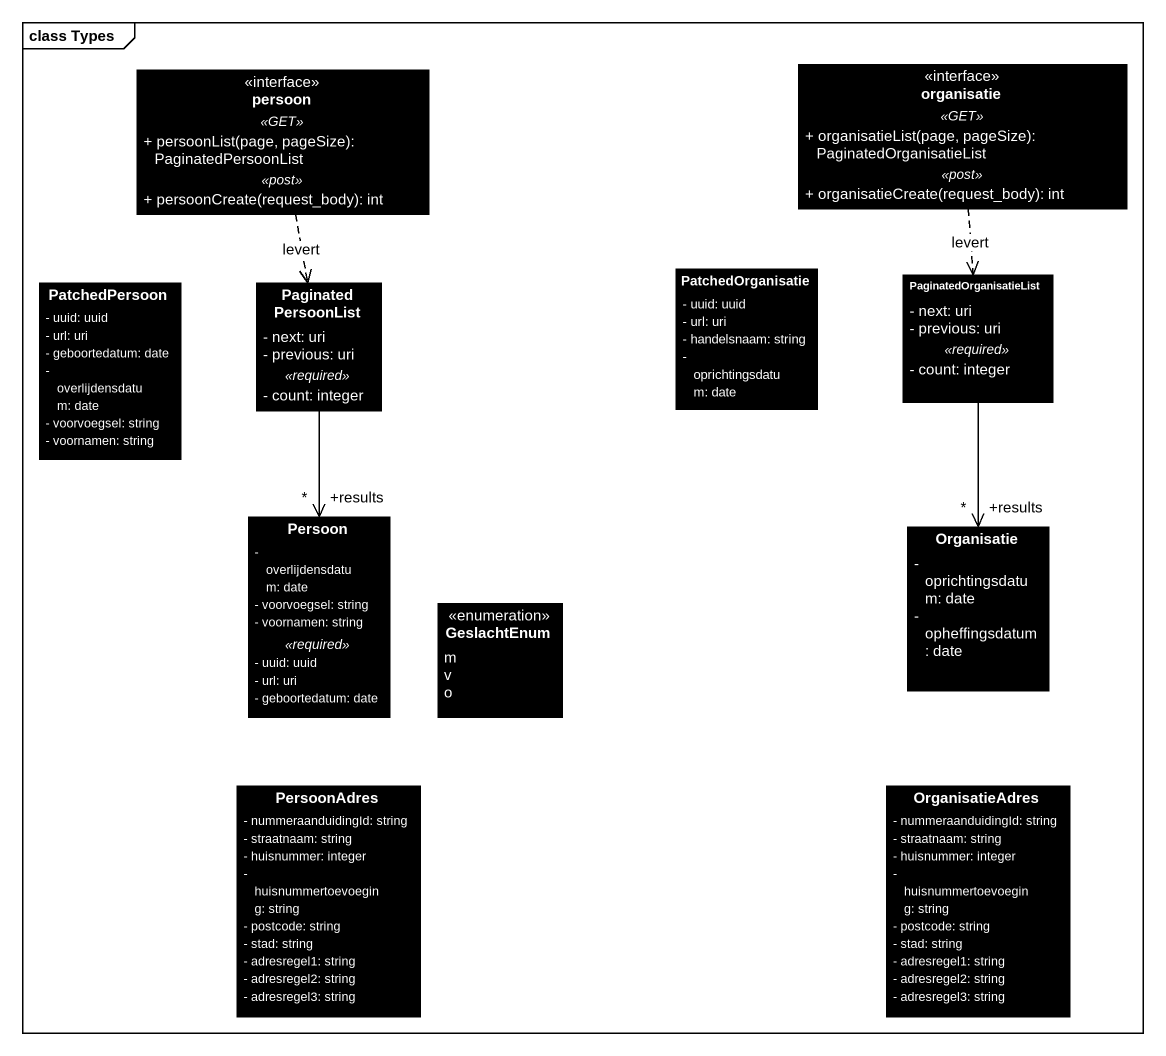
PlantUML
@startuml
mainframe class Types
hide circle
hide empty members
skinparam classAttributeIconSize 0
interface persoon #000000 {
  .. <<GET>> ..
  + persoonList(page, pageSize): PaginatedPersoonList
  .. <<post>> ..
  + persoonCreate(request_body): int
}
interface organisatie #000000 {
  .. <<GET>> ..
  + organisatieList(page, pageSize): PaginatedOrganisatieList
  .. <<post>> ..
  + organisatieCreate(request_body): int
}
class PatchedPersoon #000000 {
  - uuid: uuid
  - url: uri
  - geboortedatum: date
  - overlijdensdatum: date
  - voorvoegsel: string
  - voornamen: string
}
class PaginatedPersoonList #000000 {
  - next: uri
  - previous: uri
  .. <<required>> ..
  - count: integer
}
class PatchedOrganisatie #000000 {
  - uuid: uuid
  - url: uri
  - handelsnaam: string
  - oprichtingsdatum: date
}
class PaginatedOrganisatieList #000000 {
  - next: uri
  - previous: uri
  .. <<required>> ..
  - count: integer
}
class Persoon #000000 {
  - overlijdensdatum: date
  - voorvoegsel: string
  - voornamen: string
  .. <<required>> ..
  - uuid: uuid
  - url: uri
  - geboortedatum: date
}
class Organisatie #000000 {
  - oprichtingsdatum: date
  - opheffingsdatum: date
}
enum GeslachtEnum #000000 {
  m
  v
  o
}
class PersoonAdres #000000 {
  - nummeraanduidingId: string
  - straatnaam: string
  - huisnummer: integer
  - huisnummertoevoeging: string
  - postcode: string
  - stad: string
  - adresregel1: string
  - adresregel2: string
  - adresregel3: string
}
class OrganisatieAdres #000000 {
  - nummeraanduidingId: string
  - straatnaam: string
  - huisnummer: integer
  - huisnummertoevoeging: string
  - postcode: string
  - stad: string
  - adresregel1: string
  - adresregel2: string
  - adresregel3: string
}
persoon ..> PaginatedPersoonList : levert
organisatie ..> PaginatedOrganisatieList : levert
PaginatedPersoonList --> "+results\n*" Persoon
PaginatedOrganisatieList --> "+results\n*" Organisatie
@enduml
